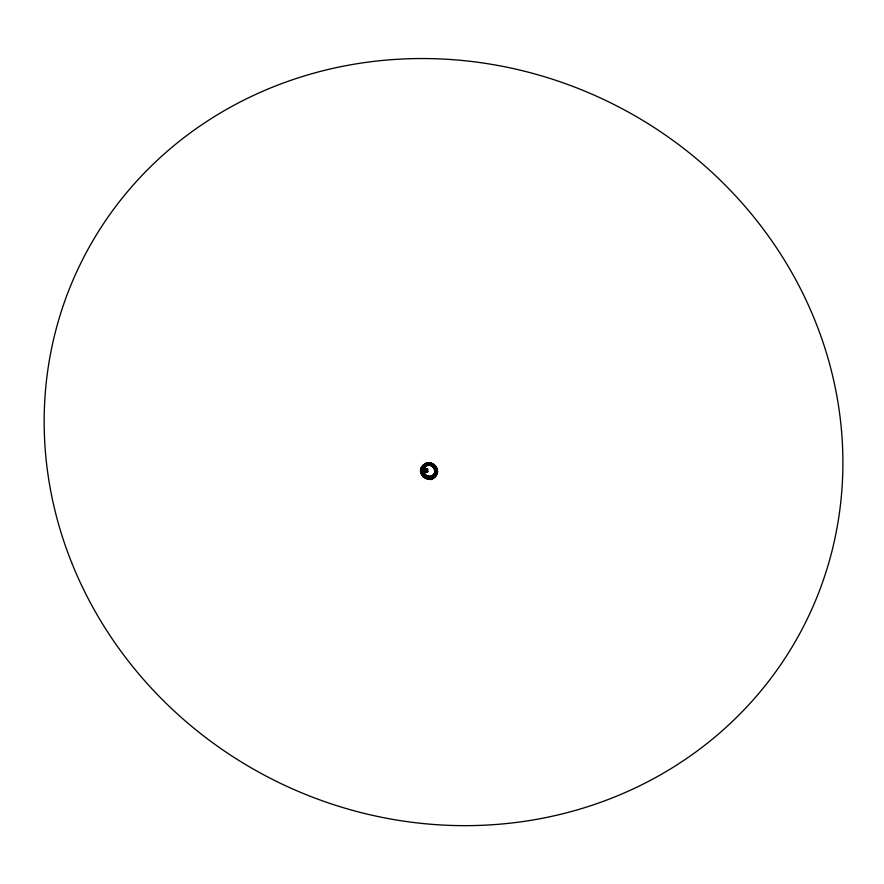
<?xml version="1.0" encoding="UTF-8"?>
<svg xmlns="http://www.w3.org/2000/svg" width="884" height="884" viewBox="0 0 884 884"><rect width="100%" height="100%" fill="white"/><g stroke="black" fill="none" stroke-linecap="round" stroke-linejoin="round"><path stroke-width="1.33" d="M427.734 477.471L433.016 476.841L435.083 475.084L436.32 471.702C437.083 466.31 427.978 460.896 425.37 466.509L423.116 470.166C423.58 473.559 426.221 476.598 429.823 476.476C439.79 475.559 432.718 460.509 425.37 466.509L424.464 465.47L425.867 464.973M424.751 471.603L427.635 471.437L424.751 471.603L424.928 468.896L427.58 469.194L427.337 469.957L425.281 469.327L425.149 471.26L427.049 471.481L427.447 470.73M427.403 471.912L427.624 471.05L425.149 471.26M425.359 465.006L424.828 463.724L420.861 468.255L420.839 472.421L422.773 476.167C415.204 468.542 428.033 457.581 435.138 465.636L434.541 466.907L435.923 468.365C434.95 472.785 437.834 476.222 433.182 478.432C430.431 482.83 416.032 471.824 426.364 478.774L427.138 477.327L423.734 475.062L422.176 470.056L423.237 466.752L425.712 464.796M437.271 473.725L437.403 469.36L435.138 465.636L437.403 469.36L435.9 469.603L437.668 471.492L436.387 475.636M423.734 475.062L422.077 470.133L423.237 466.752L424.408 467.481L424.464 465.47L423.193 466.829M429.094 477.493L428.873 479.183L431.105 479.106M435.713 473.47L436.155 471.393L437.602 471.636M425.591 476.587L424.696 477.802M432.74 465.227L433.37 464.299L435.16 465.691M424.839 474.277L423.756 474.818C426.541 478.443 432.398 478.288 435.16 474.907L434.033 474.122M425.193 476.388L425.978 475.294L423.756 474.818L424.43 475.658M425.105 463.603L426.983 462.873L427.37 464.321M420.74 472.62L423.513 471.647M420.784 468.387L423.712 468.796M430.663 477.658L431.746 475.968L432.342 477.172M431.038 465.724L431.757 464.542L433.469 465.36L434.596 466.951L433.536 467.448M431.06 464.509L431.16 463.271L426.917 463.017M422.906 473.448L424.044 472.962A5.856 5.459 26.5 0 0 434.033 474.111A5.856 5.459 26.5 0 0 429.613 465.282A5.856 5.459 26.5 0 0 424.044 472.94M421.602 474.609L423.027 473.835M423.171 464.851L425.226 465.083M432.431 466.376L433.237 465.481M426.939 477.272L427.038 475.968M422.972 476.288L424.055 475.338M422.077 470.133L423.116 470.166L421.679 466.487L423.337 466.686M429.569 465.216L431.679 464.575M427.591 464.266L429.502 462.84L430.442 464.564L429.237 464.432M436.42 475.57L433.038 478.487L432.552 477.106M435.315 467.945L436.53 467.415L434.541 466.907M433.182 478.432L430.983 479.106L430.839 477.603M434.884 470.045L435.889 469.923M434.376 468.697L435.724 468.365M429.171 462.896L427.182 463.006M434.862 477.272L434.011 477.36L433.061 475.238M427.757 464.211L428.055 465.382M420.574 470.498L422.11 470.509M434.95 471.537L436.32 471.702M427.889 464.188L430.442 464.564M426.95 478.808L428.873 479.183M435.779 473.05L437.304 473.669L436.155 471.393M434.663 472.94L435.646 473.393M431.37 463.36L433.37 464.299M429.823 476.476L430.862 477.471M428.276 477.504L427.635 476.056M426.044 464.785L426.652 465.713M421.9 474.266L422.906 476.421M424.751 468.675L424.541 471.78L427.569 472.133L427.79 469.028L424.751 468.675M71.648 562.567A404.452 378.175 26.5 0 0 755.555 697.211A404.452 378.175 26.5 0 0 503.383 66.499A404.452 378.175 26.5 0 0 71.648 562.567"/></g></svg>
